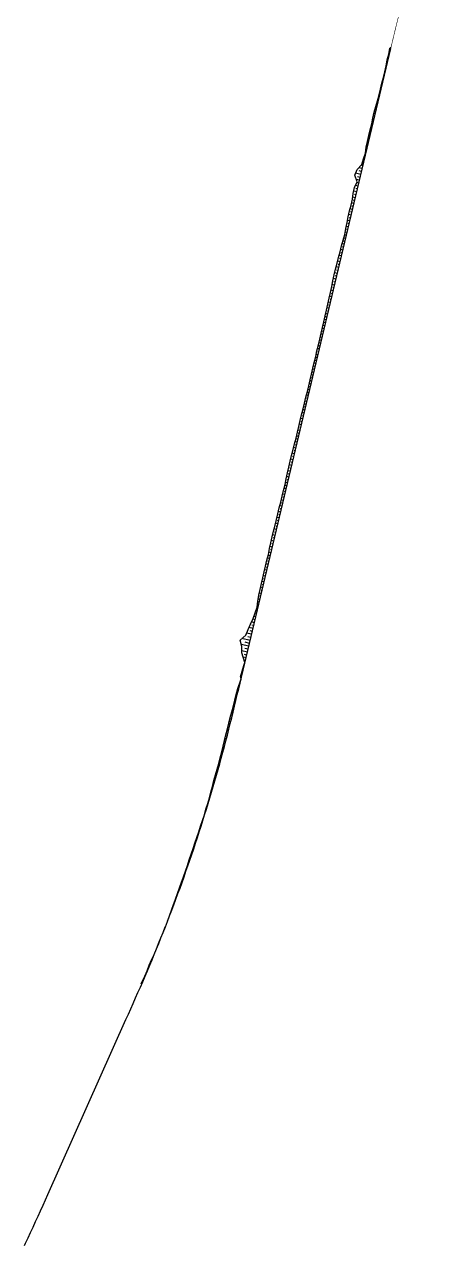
# Model space of a CAD drawing. Header units: metres. Extents: x 288738 to 324331, y 7399322 to 7465117.
# Drawn here: x 323242 to 323595, y 7418749 to 7419770 of the extents above; entities that cross this region are included whole.
import ezdxf

# ---------------------------------------------------------------- set-up
doc = ezdxf.new("R2010")
doc.units = ezdxf.units.M
doc.header["$LTSCALE"] = 10
for name, color, linetype in [('F-HZ-ATERRO-TALUDE', 110, 'Continuous'), ('F-HZ-MUROS', 210, 'Continuous'), ('F-HZ-PIANO-CORTE', 10, 'Continuous'), ('F-HZ-TALUDE', 2, 'Continuous')]:
    doc.layers.add(name, color=color, linetype=linetype)

msp = doc.modelspace()

# ---------------------------------------------------------------- linework, layer by layer
at = {"layer": 'F-HZ-ATERRO-TALUDE', "linetype": 'Continuous', "lineweight": -3}
for p, q in [((323547.131, 7419746.393), (323546.631, 7419746.512)), ((323547.861, 7419749.463), (323547.185, 7419749.624)), ((323547.709, 7419748.826), (323547.389, 7419748.901)), ((323544.82, 7419736.664), (323544.335, 7419736.779)), ((323545.398, 7419739.096), (323545.129, 7419739.16)), ((323545.976, 7419741.529), (323545.48, 7419741.646)), ((323546.553, 7419743.961), (323546.345, 7419744.011)), ((323542.509, 7419726.935), (323542.135, 7419727.024)), ((323543.087, 7419729.367), (323542.91, 7419729.409)), ((323543.665, 7419731.799), (323543.28, 7419731.891)), ((323544.242, 7419734.232), (323544.026, 7419734.283)), ((323540.198, 7419717.205), (323539.687, 7419717.327)), ((323540.776, 7419719.638), (323540.534, 7419719.695)), ((323541.353, 7419722.07), (323540.909, 7419722.176)), ((323541.931, 7419724.502), (323541.731, 7419724.55)), ((323537.309, 7419705.044), (323536.992, 7419705.119)), ((323537.887, 7419707.476), (323537.311, 7419707.613)), ((323538.464, 7419709.908), (323538.197, 7419709.972)), ((323539.042, 7419712.341), (323538.516, 7419712.466)), ((323539.62, 7419714.773), (323539.355, 7419714.836)), ((323534.998, 7419695.315), (323534.379, 7419695.462)), ((323535.575, 7419697.747), (323534.485, 7419698.006)), ((323536.153, 7419700.179), (323535.716, 7419700.283)), ((323536.731, 7419702.612), (323535.992, 7419702.787)), ((323532.687, 7419685.585), (323532.226, 7419685.695)), ((323533.264, 7419688.018), (323532.271, 7419688.254)), ((323534.42, 7419692.882), (323533.23, 7419693.165)), ((323533.842, 7419690.45), (323533.281, 7419690.583)), ((323530.375, 7419675.856), (323529.919, 7419675.965)), ((323530.953, 7419678.288), (323529.983, 7419678.519)), ((323531.531, 7419680.721), (323531.005, 7419680.846)), ((323532.109, 7419683.153), (323531.1, 7419683.393)), ((323528.064, 7419666.127), (323527.665, 7419666.222)), ((323528.642, 7419668.559), (323527.743, 7419668.773)), ((323529.22, 7419670.991), (323528.756, 7419671.102)), ((323529.798, 7419673.424), (323528.872, 7419673.644)), ((323525.175, 7419653.965), (323524.173, 7419654.203)), ((323525.753, 7419656.398), (323525.348, 7419656.494)), ((323526.331, 7419658.83), (323525.752, 7419658.967)), ((323526.909, 7419661.262), (323526.742, 7419661.302)), ((323527.486, 7419663.694), (323526.992, 7419663.812)), ((323522.864, 7419644.236), (323518.511, 7419645.27)), ((323524.02, 7419649.101), (323521.172, 7419649.777)), ((323523.442, 7419646.668), (323521.467, 7419647.137)), ((323524.597, 7419651.533), (323523.849, 7419651.711)), ((323520.553, 7419634.507), (323518.439, 7419635.009)), ((323521.709, 7419639.371), (323519.003, 7419640.014)), ((323522.286, 7419641.804), (323520.163, 7419642.308)), ((323521.131, 7419636.939), (323520.29, 7419637.139)), ((323518.242, 7419624.777), (323516.055, 7419625.297)), ((323519.397, 7419629.642), (323516.985, 7419630.215)), ((323518.82, 7419627.21), (323517.642, 7419627.49)), ((323519.975, 7419632.074), (323518.761, 7419632.363)), ((323515.931, 7419615.048), (323513.762, 7419615.563)), ((323517.086, 7419619.913), (323515.052, 7419620.396)), ((323516.508, 7419617.48), (323515.484, 7419617.724)), ((323517.664, 7419622.345), (323516.636, 7419622.589)), ((323513.619, 7419605.319), (323511.812, 7419605.748)), ((323513.042, 7419602.887), (323512.188, 7419603.089)), ((323514.775, 7419610.184), (323512.71, 7419610.674)), ((323514.197, 7419607.751), (323513.236, 7419607.98)), ((323515.353, 7419612.616), (323514.245, 7419612.879)), ((323511.308, 7419595.59), (323509.756, 7419595.958)), ((323510.731, 7419593.157), (323509.959, 7419593.34)), ((323512.464, 7419600.454), (323510.816, 7419600.846)), ((323511.886, 7419598.022), (323511.089, 7419598.211)), ((323508.997, 7419585.86), (323507.254, 7419586.275)), ((323508.419, 7419583.428), (323507.53, 7419583.639)), ((323510.153, 7419590.725), (323508.536, 7419591.109)), ((323509.575, 7419588.293), (323508.731, 7419588.493)), ((323506.686, 7419576.131), (323504.815, 7419576.576)), ((323506.108, 7419573.699), (323505.121, 7419573.933)), ((323507.842, 7419580.996), (323506.086, 7419581.413)), ((323507.264, 7419578.563), (323506.381, 7419578.773)), ((323504.375, 7419566.402), (323502.131, 7419566.935)), ((323503.797, 7419563.97), (323502.648, 7419564.243)), ((323505.53, 7419571.266), (323503.459, 7419571.758)), ((323504.953, 7419568.834), (323503.871, 7419569.091)), ((323500.908, 7419551.808), (323498.873, 7419552.291)), ((323502.064, 7419556.673), (323499.862, 7419557.196)), ((323501.486, 7419554.24), (323500.418, 7419554.494)), ((323503.219, 7419561.537), (323500.936, 7419562.08)), ((323502.641, 7419559.105), (323501.513, 7419559.373)), ((323498.597, 7419542.079), (323496.792, 7419542.507)), ((323499.753, 7419546.943), (323497.851, 7419547.395)), ((323499.175, 7419544.511), (323498.248, 7419544.731)), ((323500.33, 7419549.376), (323499.356, 7419549.607)), ((323496.286, 7419532.349), (323494.676, 7419532.732)), ((323497.441, 7419537.214), (323495.735, 7419537.62)), ((323496.864, 7419534.782), (323496.035, 7419534.979)), ((323498.019, 7419539.646), (323497.141, 7419539.855)), ((323493.975, 7419522.62), (323492.349, 7419523.006)), ((323495.13, 7419527.485), (323493.447, 7419527.885)), ((323494.552, 7419525.052), (323493.692, 7419525.257)), ((323495.708, 7419529.917), (323494.91, 7419530.107)), ((323491.663, 7419512.891), (323490.119, 7419513.258)), ((323492.819, 7419517.756), (323491.216, 7419518.136)), ((323492.241, 7419515.323), (323491.435, 7419515.515)), ((323493.397, 7419520.188), (323492.614, 7419520.374)), ((323489.352, 7419503.162), (323487.793, 7419503.532)), ((323490.508, 7419508.026), (323489.007, 7419508.383)), ((323489.93, 7419505.594), (323489.172, 7419505.774)), ((323491.086, 7419510.459), (323490.338, 7419510.636)), ((323487.041, 7419493.432), (323485.543, 7419493.788)), ((323486.463, 7419491), (323485.729, 7419491.174)), ((323488.197, 7419498.297), (323486.622, 7419498.671)), ((323487.619, 7419495.865), (323486.843, 7419496.049)), ((323488.775, 7419500.729), (323487.981, 7419500.918)), ((323484.73, 7419483.703), (323483.119, 7419484.086)), ((323484.152, 7419481.271), (323483.332, 7419481.466)), ((323485.886, 7419488.568), (323484.38, 7419488.925)), ((323485.308, 7419486.135), (323484.533, 7419486.319)), ((323482.419, 7419473.974), (323480.822, 7419474.353)), ((323481.841, 7419471.542), (323481.029, 7419471.735)), ((323483.574, 7419478.838), (323481.992, 7419479.214)), ((323482.997, 7419476.406), (323482.221, 7419476.59)), ((323480.108, 7419464.245), (323478.573, 7419464.609)), ((323479.53, 7419461.812), (323478.769, 7419461.993)), ((323481.263, 7419469.109), (323479.665, 7419469.489)), ((323480.686, 7419466.677), (323479.901, 7419466.863)), ((323476.641, 7419449.651), (323474.992, 7419450.042)), ((323477.797, 7419454.515), (323476.204, 7419454.894)), ((323477.219, 7419452.083), (323476.42, 7419452.273)), ((323478.952, 7419459.38), (323477.379, 7419459.754)), ((323478.374, 7419456.948), (323477.571, 7419457.138)), ((323474.33, 7419439.921), (323472.584, 7419440.336)), ((323475.485, 7419444.786), (323473.797, 7419445.187)), ((323474.908, 7419442.354), (323474.057, 7419442.556)), ((323476.063, 7419447.218), (323475.219, 7419447.419)), ((323472.019, 7419430.192), (323470.341, 7419430.591)), ((323473.174, 7419435.057), (323471.474, 7419435.461)), ((323472.596, 7419432.624), (323471.767, 7419432.822)), ((323473.752, 7419437.489), (323472.871, 7419437.698)), ((323469.708, 7419420.463), (323467.914, 7419420.889)), ((323470.863, 7419425.328), (323469.207, 7419425.721)), ((323470.285, 7419422.895), (323469.451, 7419423.093)), ((323471.441, 7419427.76), (323470.599, 7419427.96)), ((323467.396, 7419410.734), (323465.424, 7419411.202)), ((323468.552, 7419415.598), (323466.658, 7419416.048)), ((323467.974, 7419413.166), (323467.017, 7419413.393)), ((323469.13, 7419418.031), (323468.186, 7419418.255)), ((323465.085, 7419401.004), (323463.057, 7419401.486)), ((323466.241, 7419405.869), (323464.267, 7419406.338)), ((323465.663, 7419403.437), (323464.68, 7419403.67)), ((323466.819, 7419408.301), (323465.815, 7419408.54)), ((323462.774, 7419391.275), (323460.852, 7419391.732)), ((323462.196, 7419388.843), (323461.277, 7419389.061)), ((323463.93, 7419396.14), (323461.886, 7419396.625)), ((323463.352, 7419393.707), (323462.35, 7419393.946)), ((323464.507, 7419398.572), (323463.474, 7419398.818)), ((323460.463, 7419381.546), (323458.661, 7419381.974)), ((323459.885, 7419379.114), (323458.952, 7419379.335)), ((323461.618, 7419386.41), (323459.869, 7419386.826)), ((323461.041, 7419383.978), (323460.186, 7419384.181)), ((323458.152, 7419371.817), (323456.333, 7419372.249)), ((323457.574, 7419369.384), (323456.662, 7419369.601)), ((323459.307, 7419376.681), (323457.459, 7419377.12)), ((323458.73, 7419374.249), (323457.813, 7419374.467)), ((323455.841, 7419362.087), (323453.959, 7419362.534)), ((323455.263, 7419359.655), (323454.338, 7419359.875)), ((323456.996, 7419366.952), (323455.11, 7419367.4)), ((323456.418, 7419364.52), (323455.458, 7419364.748)), ((323452.374, 7419347.493), (323450.391, 7419347.964)), ((323453.529, 7419352.358), (323451.65, 7419352.805)), ((323452.952, 7419349.926), (323451.992, 7419350.154)), ((323454.685, 7419357.223), (323452.841, 7419357.661)), ((323454.107, 7419354.79), (323453.183, 7419355.01)), ((323450.063, 7419337.764), (323448.035, 7419338.246)), ((323451.218, 7419342.629), (323449.198, 7419343.109)), ((323450.64, 7419340.196), (323449.631, 7419340.436)), ((323451.796, 7419345.061), (323450.782, 7419345.302)), ((323447.752, 7419328.035), (323445.949, 7419328.463)), ((323448.907, 7419332.9), (323446.966, 7419333.361)), ((323448.329, 7419330.467), (323447.395, 7419330.689)), ((323449.485, 7419335.332), (323448.477, 7419335.571)), ((323445.44, 7419318.306), (323443.628, 7419318.736)), ((323446.596, 7419323.17), (323444.833, 7419323.589)), ((323446.018, 7419320.738), (323445.13, 7419320.949)), ((323447.174, 7419325.603), (323446.296, 7419325.811)), ((323443.129, 7419308.576), (323441.276, 7419309.017)), ((323444.285, 7419313.441), (323442.436, 7419313.88)), ((323443.707, 7419311.009), (323442.78, 7419311.229)), ((323444.863, 7419315.873), (323443.942, 7419316.092)), ((323440.818, 7419298.847), (323439.082, 7419299.26)), ((323441.974, 7419303.712), (323440.165, 7419304.141)), ((323441.396, 7419301.279), (323440.509, 7419301.49)), ((323442.551, 7419306.144), (323441.63, 7419306.363)), ((323438.507, 7419289.118), (323437.108, 7419289.45)), ((323437.929, 7419286.686), (323437.305, 7419286.834)), ((323439.662, 7419293.982), (323438.052, 7419294.365)), ((323439.085, 7419291.55), (323438.324, 7419291.731)), ((323440.24, 7419296.415), (323439.396, 7419296.615)), ((323435.618, 7419276.956), (323434.944, 7419277.116)), ((323436.196, 7419279.389), (323435.086, 7419279.652)), ((323436.774, 7419281.821), (323436.326, 7419281.927)), ((323437.351, 7419284.253), (323436.339, 7419284.494)), ((323433.885, 7419269.659), (323431.391, 7419270.252)), ((323433.307, 7419267.227), (323431.819, 7419267.58)), ((323435.04, 7419274.524), (323433.388, 7419274.916)), ((323434.462, 7419272.092), (323433.46, 7419272.33)), ((323430.353, 7419254.794), (323423.505, 7419256.421)), ((323431.573, 7419259.93), (323427.342, 7419260.935)), ((323430.963, 7419257.362), (323428.44, 7419257.961)), ((323432.729, 7419264.795), (323429.298, 7419265.61)), ((323432.151, 7419262.362), (323430.219, 7419262.821)), ((323429.198, 7419249.929), (323422.879, 7419251.431)), ((323428.042, 7419245.065), (323423.422, 7419246.162)), ((323428.62, 7419247.497), (323425.957, 7419248.13)), ((323429.776, 7419252.362), (323426.035, 7419253.25)), ((323426.887, 7419240.2), (323424.608, 7419240.741)), ((323427.464, 7419242.632), (323425.634, 7419243.067)), ((323421.108, 7419215.877), (323420.41, 7419216.043)), ((323421.686, 7419218.309), (323421.332, 7419218.394)), ((323418.788, 7419206.15), (323417.924, 7419206.358)), ((323419.37, 7419208.581), (323418.935, 7419208.686)), ((323419.95, 7419211.013), (323419.079, 7419211.221)), ((323420.53, 7419213.445), (323420.096, 7419213.548)), ((323416.441, 7419196.429), (323415.476, 7419196.665)), ((323417.031, 7419198.859), (323416.587, 7419198.967)), ((323417.619, 7419201.289), (323416.76, 7419201.496)), ((323418.204, 7419203.719), (323417.775, 7419203.823)), ((323414.051, 7419186.719), (323412.804, 7419187.03)), ((323414.654, 7419189.145), (323414.025, 7419189.301)), ((323415.253, 7419191.573), (323414.063, 7419191.866)), ((323415.849, 7419194.001), (323415.317, 7419194.131)), ((323410.978, 7419174.603), (323410.397, 7419174.752)), ((323411.601, 7419177.024), (323410.405, 7419177.33)), ((323412.22, 7419179.446), (323411.625, 7419179.597)), ((323412.834, 7419181.869), (323411.632, 7419182.173)), ((323413.445, 7419184.294), (323412.83, 7419184.448)), ((323408.44, 7419164.93), (323407.913, 7419165.069)), ((323409.081, 7419167.347), (323408.007, 7419167.628)), ((323409.718, 7419169.764), (323409.192, 7419169.901)), ((323410.35, 7419172.183), (323409.268, 7419172.463)), ((323405.834, 7419155.276), (323405.36, 7419155.404)), ((323406.492, 7419157.688), (323405.515, 7419157.95)), ((323407.146, 7419160.101), (323406.662, 7419160.23)), ((323407.795, 7419162.515), (323406.802, 7419162.778)), ((323403.157, 7419145.641), (323402.721, 7419145.761)), ((323403.833, 7419148.048), (323402.962, 7419148.287)), ((323404.504, 7419150.456), (323404.074, 7419150.574)), ((323405.171, 7419152.865), (323404.288, 7419153.105)), ((323399.714, 7419133.624), (323399.028, 7419133.819)), ((323400.411, 7419136.025), (323400.048, 7419136.128)), ((323401.104, 7419138.427), (323400.331, 7419138.645)), ((323401.793, 7419140.831), (323401.379, 7419140.946)), ((323402.477, 7419143.235), (323401.614, 7419143.475)), ((323396.882, 7419124.034), (323396.461, 7419124.156)), ((323397.596, 7419126.43), (323397.337, 7419126.504)), ((323398.306, 7419128.827), (323397.712, 7419128.997)), ((323399.012, 7419131.225), (323398.691, 7419131.317)), ((323393.98, 7419114.464), (323393.628, 7419114.569)), ((323394.711, 7419116.855), (323394.541, 7419116.905)), ((323395.439, 7419119.247), (323395.099, 7419119.347)), ((323396.162, 7419121.64), (323395.978, 7419121.694)), ((323391.009, 7419104.916), (323390.809, 7419104.976)), ((323391.757, 7419107.301), (323391.642, 7419107.336)), ((323392.503, 7419109.687), (323392.236, 7419109.767)), ((323393.243, 7419112.075), (323393.083, 7419112.123)), ((323387.198, 7419093.011), (323386.994, 7419093.075)), ((323387.969, 7419095.389), (323387.56, 7419095.516)), ((323388.735, 7419097.769), (323388.501, 7419097.841)), ((323389.498, 7419100.15), (323389.03, 7419100.293)), ((323390.255, 7419102.532), (323390.101, 7419102.579)), ((323384.072, 7419083.512), (323383.814, 7419083.594)), ((323384.861, 7419085.884), (323384.358, 7419086.044)), ((323385.643, 7419088.259), (323385.412, 7419088.332)), ((323386.424, 7419090.634), (323385.997, 7419090.768)), ((323380.878, 7419074.036), (323380.634, 7419074.115)), ((323381.684, 7419076.402), (323381.181, 7419076.565)), ((323382.484, 7419078.771), (323382.227, 7419078.854)), ((323383.281, 7419081.14), (323382.761, 7419081.307)), ((323376.791, 7419062.223), (323376.397, 7419062.354)), ((323377.616, 7419064.583), (323377.39, 7419064.658)), ((323378.439, 7419066.944), (323377.942, 7419067.108)), ((323379.255, 7419069.307), (323379.014, 7419069.386)), ((323380.07, 7419071.67), (323379.597, 7419071.825)), ((323373.443, 7419052.8), (323373.051, 7419052.933)), ((323374.285, 7419055.154), (323374.075, 7419055.225)), ((323375.126, 7419057.509), (323374.685, 7419057.657)), ((323375.959, 7419059.866), (323375.753, 7419059.934)), ((323370.028, 7419043.401), (323369.682, 7419043.521)), ((323370.886, 7419045.749), (323370.694, 7419045.816)), ((323371.744, 7419048.098), (323371.324, 7419048.242)), ((323372.594, 7419050.449), (323372.392, 7419050.518)), ((323365.661, 7419031.689), (323365.551, 7419031.728)), ((323366.545, 7419034.028), (323366.294, 7419034.116)), ((323367.42, 7419036.369), (323367.293, 7419036.414)), ((323368.295, 7419038.711), (323368.036, 7419038.802)), ((323369.162, 7419041.056), (323369.011, 7419041.109)), ((323362.094, 7419022.347), (323362.032, 7419022.369)), ((323362.994, 7419024.679), (323362.835, 7419024.736)), ((323363.886, 7419027.015), (323363.799, 7419027.046)), ((323364.778, 7419029.35), (323364.588, 7419029.418))]:
    msp.add_line(p, q, dxfattribs=at)
at = {"layer": 'F-HZ-MUROS', "linetype": 'Continuous', "lineweight": -3, "const_width": 0.5}
msp.add_lwpolyline([(323547.626, 7419748.475), (323548.084, 7419750.404, -0.00013214), (323549.319, 7419755.597, -0.00026429), (323549.94, 7419758.2, -0.00052857), (323550.983, 7419762.541, -0.0006607), (323551.828, 7419766.019, -0.00092489), (323552.857, 7419770.195, -0.00105692), (323553.773, 7419773.855, -0.00132075), (323554.822, 7419777.962, -0.00145249), (323555.799, 7419781.7, -0.00171537), (323556.89, 7419785.767, -0.00184641), (323557.933, 7419789.547, -0.04987185), (323595.139, 7419884.769, -0.04987185)], format="xyb", dxfattribs=at)
at = {"layer": 'F-HZ-PIANO-CORTE'}
for p, q in [((323422.996, 7419227.082), (323423.729, 7419226.908)), ((323423.644, 7419229.498), (323423.975, 7419229.419)), ((323424.33, 7419231.905), (323424.885, 7419231.773)), ((323422.356, 7419224.665), (323422.754, 7419224.57)), ((323357.867, 7419011.789), (323357.956, 7419011.756)), ((323358.815, 7419014.103), (323358.844, 7419014.092)), ((323354.083, 7419002.531), (323354.244, 7419002.47)), ((323355.006, 7419004.853), (323355.092, 7419004.821)), ((323355.944, 7419007.171), (323356.108, 7419007.11)), ((323356.909, 7419009.478), (323356.971, 7419009.455)), ((323349.322, 7418990.973), (323349.416, 7418990.937)), ((323350.349, 7418993.256), (323350.466, 7418993.211)), ((323351.288, 7418995.573), (323351.352, 7418995.548)), ((323352.223, 7418997.89), (323352.363, 7418997.837)), ((323353.155, 7419000.21), (323353.23, 7419000.181)), ((323345.381, 7418981.782), (323345.514, 7418981.729)), ((323346.286, 7418984.11), (323346.621, 7418983.98)), ((323347.255, 7418986.414), (323347.422, 7418986.35)), ((323348.254, 7418988.707), (323348.552, 7418988.592)), ((323340.343, 7418970.34), (323340.729, 7418970.186)), ((323341.43, 7418972.596), (323341.575, 7418972.539)), ((323342.499, 7418974.86), (323342.709, 7418974.777)), ((323343.517, 7418977.145), (323343.605, 7418977.11)), ((323344.5, 7418979.443), (323344.673, 7418979.375)), ((323339.248, 7418968.087), (323339.49, 7418967.99))]:
    msp.add_line(p, q, dxfattribs=at)
at = {"layer": 'F-HZ-TALUDE', "linetype": 'Continuous', "lineweight": -3}
for points in [[(323241.589, 7418749.15), (323242.497, 7418751.055), (323244.636, 7418755.578), (323246.762, 7418760.107), (323248.875, 7418764.641), (323250.974, 7418769.181), (323253.061, 7418773.726), (323255.134, 7418778.277), (323257.194, 7418782.834), (323259.241, 7418787.396), (323261.28, 7418791.962), (323326.484, 7418937.97), (323328.507, 7418942.499), (323330.524, 7418947.023), (323332.537, 7418951.545), (323334.543, 7418956.071), (323336.542, 7418960.6), (323338.531, 7418965.134), (323340.508, 7418969.674), (323342.471, 7418974.221), (323344.419, 7418978.774), (323346.35, 7418983.335), (323348.266, 7418987.903), (323350.165, 7418992.478), (323352.047, 7418997.06), (323353.914, 7419001.649), (323355.764, 7419006.245), (323357.598, 7419010.847), (323359.415, 7419015.457), (323361.216, 7419020.073), (323363, 7419024.696), (323364.769, 7419029.326), (323366.52, 7419033.962), (323368.255, 7419038.604), (323369.974, 7419043.253), (323371.676, 7419047.908), (323373.361, 7419052.57), (323375.03, 7419057.237), (323376.682, 7419061.911), (323378.317, 7419066.591), (323379.936, 7419071.277), (323381.538, 7419075.968), (323383.123, 7419080.666), (323384.691, 7419085.369), (323386.243, 7419090.078), (323387.778, 7419094.793), (323389.296, 7419099.513), (323390.797, 7419104.239), (323392.281, 7419108.971), (323393.748, 7419113.707), (323395.199, 7419118.449), (323396.632, 7419123.197), (323398.048, 7419127.949), (323399.448, 7419132.707), (323400.83, 7419137.47), (323402.195, 7419142.237), (323403.544, 7419147.01), (323404.875, 7419151.787), (323406.189, 7419156.569), (323407.486, 7419161.356), (323408.766, 7419166.148), (323410.028, 7419170.944), (323411.274, 7419175.745), (323412.502, 7419180.55), (323413.713, 7419185.359), (323414.91, 7419190.175), (323416.093, 7419194.998), (323417.267, 7419199.83), (323418.433, 7419204.668), (323419.593, 7419209.513), (323420.749, 7419214.365), (323421.903, 7419219.221), (323423.058, 7419224.083), (323547.861, 7419749.463)], [(323425.896, 7419236.492), (323423.503, 7419244.534), (323423.245, 7419249.735), (323422.075, 7419255.152), (323426.644, 7419259.205), (323428.536, 7419263.895), (323430.603, 7419268.543), (323432.738, 7419273.175), (323434.501, 7419277.896), (323436.086, 7419282.658), (323436.771, 7419287.634), (323437.683, 7419292.557), (323438.683, 7419297.459), (323439.764, 7419302.341), (323440.851, 7419307.222), (323442.004, 7419312.087), (323443.175, 7419316.948), (323444.402, 7419321.796), (323445.572, 7419326.657), (323446.595, 7419331.553), (323447.601, 7419336.453), (323448.777, 7419341.313), (323449.918, 7419346.181), (323451.201, 7419351.016), (323452.419, 7419355.865), (323453.563, 7419360.733), (323454.638, 7419365.617), (323455.917, 7419370.452), (323457.045, 7419375.323), (323458.167, 7419380.196), (323459.508, 7419385.016), (323460.486, 7419389.923), (323461.477, 7419394.827), (323462.586, 7419399.702), (323463.864, 7419404.538), (323464.955, 7419409.418), (323466.228, 7419414.255), (323467.395, 7419419.117), (323468.801, 7419423.922), (323469.902, 7419428.799), (323471.093, 7419433.656), (323472.125, 7419438.549), (323473.37, 7419443.393), (323474.527, 7419448.257), (323475.787, 7419453.097), (323476.916, 7419457.968), (323478.173, 7419462.809), (323479.258, 7419467.69), (323480.361, 7419472.567), (323481.61, 7419477.41), (323482.647, 7419482.302), (323483.926, 7419487.137), (323485.156, 7419491.984), (323486.205, 7419496.874), (323487.335, 7419501.745), (323488.577, 7419506.589), (323489.743, 7419511.451), (323490.762, 7419516.348), (323491.993, 7419521.195), (323492.957, 7419526.105), (323494.285, 7419530.929), (323495.345, 7419535.816), (323496.401, 7419540.705), (323497.461, 7419545.592), (323498.52, 7419550.48), (323499.476, 7419555.392), (323500.521, 7419560.283), (323501.646, 7419565.154), (323502.962, 7419569.981), (323504.311, 7419574.8), (323505.678, 7419579.614), (323506.786, 7419584.49), (323508.054, 7419589.328), (323509.36, 7419594.157), (323510.433, 7419599.041), (323511.471, 7419603.934), (323512.396, 7419608.853), (323513.248, 7419613.79), (323514.642, 7419618.598), (323515.753, 7419623.473), (323516.571, 7419628.418), (323517.693, 7419633.29), (323519.714, 7419637.949), (323517.786, 7419643.546), (323519.75, 7419648.219), (323523.605, 7419652.442), (323525.144, 7419657.216), (323526.791, 7419661.964), (323527.337, 7419666.973), (323528.436, 7419671.851), (323529.617, 7419676.71), (323530.61, 7419681.613), (323531.939, 7419686.437), (323532.839, 7419691.362), (323533.898, 7419696.25), (323535.488, 7419701.011), (323536.855, 7419705.826), (323538.092, 7419710.671), (323539.241, 7419715.537), (323540.45, 7419720.389), (323541.694, 7419725.233), (323542.889, 7419730.088), (323543.949, 7419734.975), (323544.997, 7419739.865), (323546.307, 7419744.693), (323547.185, 7419749.624)], [(323422.253, 7419224.274), (323423.533, 7419229.11), (323424.906, 7419233.922)], [(323361.127, 7419020.106), (323362.842, 7419024.753), (323364.579, 7419029.393), (323366.27, 7419034.05), (323367.999, 7419038.694), (323369.631, 7419043.372), (323371.254, 7419048.053), (323372.971, 7419052.702), (323374.585, 7419057.387), (323376.296, 7419062.039), (323377.818, 7419066.755), (323379.465, 7419071.43), (323381.037, 7419076.13), (323382.602, 7419080.833), (323384.18, 7419085.531), (323385.812, 7419090.214), (323387.384, 7419094.915), (323388.785, 7419099.67), (323390.605, 7419104.297), (323392.03, 7419109.046), (323393.393, 7419113.813), (323394.868, 7419118.547), (323396.245, 7419123.309), (323397.471, 7419128.115), (323398.778, 7419132.898), (323400.079, 7419137.681), (323401.335, 7419142.477), (323402.668, 7419147.251), (323404.02, 7419152.02), (323405.208, 7419156.833), (323406.522, 7419161.613), (323407.68, 7419166.433), (323408.988, 7419171.214), (323410.075, 7419176.052), (323411.314, 7419180.851), (323412.472, 7419185.67), (323413.647, 7419190.487), (323415.084, 7419195.246), (323416.409, 7419200.038), (323417.574, 7419204.875), (323418.72, 7419209.722), (323419.883, 7419214.571), (323422.475, 7419221.816)], [(323339.153, 7418967.892), (323340.101, 7418969.837), (323342.253, 7418974.307), (323344.27, 7418978.833), (323346.015, 7418983.466), (323347.935, 7418988.03), (323350.052, 7418992.521), (323351.911, 7418997.112), (323353.756, 7419001.708), (323355.585, 7419006.311), (323357.497, 7419010.885), (323359.376, 7419015.471)]]:
    msp.add_lwpolyline(points, dxfattribs=at)
at = {"layer": 'F-HZ-TALUDE'}
for points in [[(323424.906, 7419233.922), (323425.896, 7419236.492)], [(323422.253, 7419224.274), (323422.475, 7419221.816)]]:
    msp.add_lwpolyline(points, dxfattribs=at)
msp.add_arc((323547.861, 7419749.463), 0.694, 76.637239, 173.182255, dxfattribs=at)

doc.saveas('drawing.dxf')
